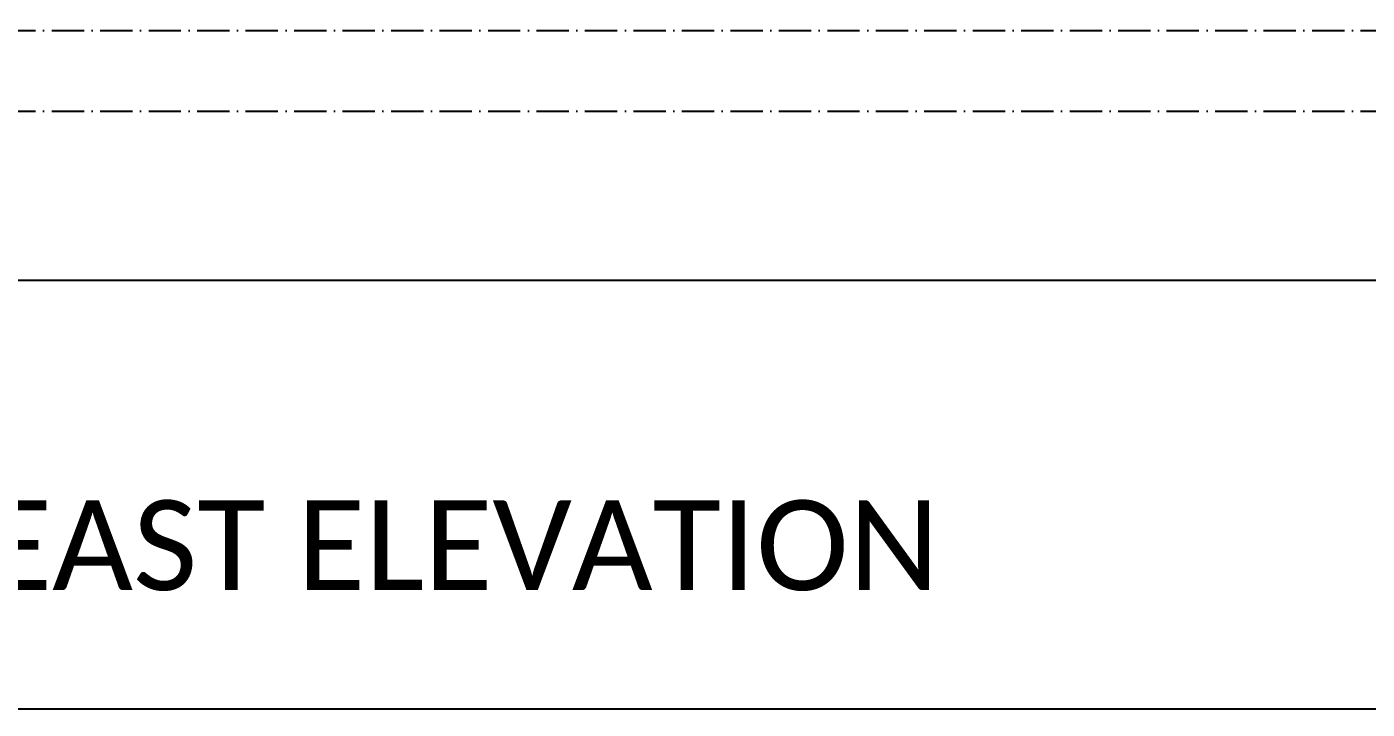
# Model space of a CAD drawing. Header units: millimetres. Extents: x -620 to 116137, y -21481 to 17722.
# Drawn here: x 71705 to 79174, y -21481 to -17683 of the extents above; entities that cross this region are included whole.
import ezdxf
from ezdxf.xclip import XClip

# ---------------------------------------------------------------- set-up
doc = ezdxf.new("R2010")
doc.units = ezdxf.units.MM
doc.header["$LTSCALE"] = 150
doc.header["$XCLIPFRAME"] = 2
doc.linetypes.add('ACAD_ISO10W100', pattern=[18, 12, -3, 0, -3])
doc.layers.add('ad-Grid', color=8, linetype='ACAD_ISO10W100')
doc.layers.add('ad-Text main', color=7, linetype='Continuous')
doc.styles.get("Standard").update_dxf_attribs({"font": 'calibril.ttf'})

# ---------------------------------------------------------------- blocks, each defined once
blk = doc.blocks.new('zw$38DE')
at = {"layer": 'ad-Grid', "ltscale": 0.1}
for points in [[(-27431.1, -750), (-2459.8, -750), (-2319.6, -1093), (0, -1093)], [(-27431.1, -1200), (-2459.8, -1200), (-2319.6, -1543), (0, -1543)]]:
    blk.add_lwpolyline(points, dxfattribs=at)

msp = doc.modelspace()

# ---------------------------------------------------------------- linework, layer by layer
msp.add_lwpolyline([(58068.4, -9535.3), (87102.5, -9535.3), (87102.5, -21480.7), (58068.4, -21480.7)], close=True)

# ---------------------------------------------------------------- block references
ref = msp.add_blockref('zw$38DE', (84348.3, -16952.2))
XClip(ref).set_block_clipping_path([(-24388.2934201569, -2140.6281090205), (349.01197073, 5188.3683916222)])

# ---------------------------------------------------------------- next in the draw order: texts
at = {"layer": 'ad-Text main', "insert": (70588.7, -20631.1), "char_height": 500, "width": 13498.76, "attachment_point": 5, "bg_fill": 2}
msp.add_mtext('1215 Sqft EAST VILLA_EAST ELEVATION', dxfattribs=at)

doc.saveas('drawing.dxf')
